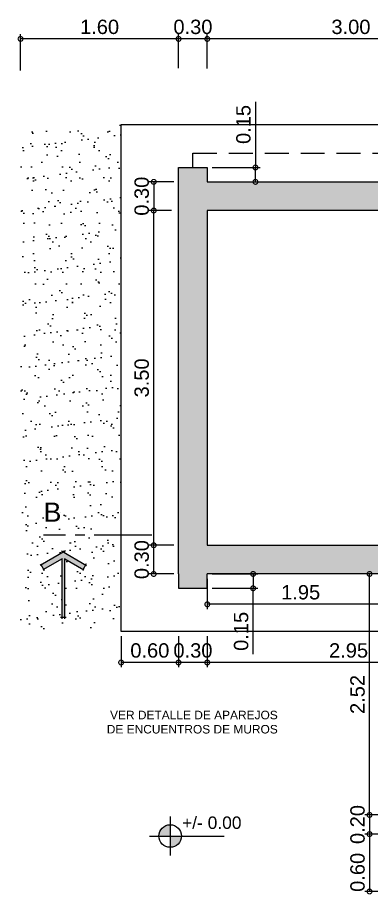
# Model space of a CAD drawing. Header units: millimetres. Extents: x 141 to 456, y -20 to 129.
# Drawn here: x 156.55 to 160.25, y 95.2 to 104.37 of the extents above; entities that cross this region are included whole.
import ezdxf

# ---------------------------------------------------------------- set-up
doc = ezdxf.new("R2010")
doc.units = ezdxf.units.MM
doc.header["$LTSCALE"] = 0.1
doc.header["$MEASUREMENT"] = 0
doc.header["$PDMODE"] = 3
doc.header["$PDSIZE"] = 0.1
doc.linetypes.add('ACAD_ISO04W100', pattern=[30, 24, -3, 0, -3])
doc.linetypes.add('TRAZOS2', pattern=[0.375, 0.25, -0.125])
doc.layers.get('DEFPOINTS').update_dxf_attribs({"color": 1})
for name, color, linetype in [('Cotas', 1, 'Continuous'), ('Cubierta', 7, 'Continuous'), ('ELMER', 2, 'Continuous'), ('Equipamiento', 7, 'Continuous'), ('HATCH', 10, 'Continuous'), ('Muros', 7, 'Continuous'), ('Proyecciones', 1, 'Continuous'), ('Textos', 7, 'Continuous')]:
    doc.layers.add(name, color=color, linetype=linetype)
doc.styles.add('Diego', font='arial.ttf')
doc.styles.get("Standard").update_dxf_attribs({"font": 'arial.ttf'})
doc.dimstyles.new('Cota Diego', dxfattribs={"dimtxt": 0.185, "dimasz": 0.1, "dimexe": 0.05, "dimexo": 0.05, "dimgap": 0.05, "dimtad": 1, "dimdsep": 46, "dimtxsty": 'Standard', "dimblk": 'DOTSMALL', "dimcen": 0.05, "dimclrd": 1, "dimclre": 1, "dimclrt": 1, "dimadec": 0, "dimazin": 0, "dimtfac": 1, "dimtmove": 0, "dimatfit": 3, "dimldrblk": 'DOTSMALL', "dimfxl": 1, "dimlwe": -1, "dimarcsym": 0})

# ---------------------------------------------------------------- blocks, each defined once
blk = doc.blocks.new('SDFGBB')
blk.add_hatch(color=256).paths.add_polyline_path([(-0.3534641503283543, 0.3156360717175644), (-0.4017725409753379, 0.2319634846851111), (-4.396425202673264e-15, 1.463693672897868e-15), (0.401772540975352, 0.2319634846851115), (0.3534641503283679, 0.3156360717175654), (0.02442512495781557, 0.1256653018460636), (0.02442512495781557, 1.177012113515872), (-0.02177106178862687, 1.177012113515872), (-0.02177106178862687, 0.1241329777608655)])
for p, q in [((-0.05096273118419958, 1.177012113515872), (0.04976946438330287, 1.177012113515872)), ((-0.02177106178862687, 1.205286997512445), (-0.02177106178862687, 0.1155884806716472)), ((0.02442512495781557, 1.205286997512445), (0.02442512495781557, 0.1155884806716472)), ((-0.4120017513172343, 0.2142459726516392), (-0.3432349399864592, 0.333353583751034)), ((-0.02177106178862687, 0.1241329777608655), (-0.3695249755971446, 0.3249087935099055)), ((0.02442512495780136, 0.1256653018460554), (0.3695249755971588, 0.3249087935099055)), ((0.4120017513172485, 0.2142459726516392), (0.3432349399864734, 0.333353583751034)), ((0.03732292342441212, -0.0215483998860293), (-0.4178333662441247, 0.2412362064774527)), ((-0.03297260882378339, -0.01903674458029059), (0.4178333662441389, 0.2412362064774527))]:
    blk.add_line(p, q)
blk = doc.blocks.new('_DotSmall')
at = {"color": 0, "linetype": 'ByBlock', "const_width": 0.5}
blk.add_lwpolyline([(-0.0625, 0, 1), (0.0625, 0, 1)], format="xyb", close=True, dxfattribs=at)
blk = doc.blocks.new('*D97')
at = {"color": 1, "linetype": 'Continuous', "transparency": 16777216}
for p, q in [((161.4814563944997, 98.50261728941686), (161.4814563944997, 97.57698961787295)), ((158.5314563944999, 97.90261728941695), (158.5314563944999, 97.57698961787295))]:
    blk.add_line(p, q, dxfattribs=at)
at = {"color": 1, "linetype": 'Continuous', "lineweight": -2, "transparency": 16777216}
blk.add_line((161.4814563944997, 97.62698961787295), (158.5314563944999, 97.62698961787295), dxfattribs=at)
at = {"layer": 'DEFPOINTS', "color": 0, "linetype": 'Continuous', "transparency": 16777216}
for p in [(161.4814563944997, 98.55261728941686), (158.5314563944999, 97.95261728941695), (158.5314563944999, 97.62698961787295)]:
    blk.add_point(p, dxfattribs=at)
at = {"color": 1, "linetype": 'Continuous', "lineweight": -2, "transparency": 16777216, "xscale": 0.1, "yscale": 0.1, "zscale": 0.1, "rotation": 180}
blk.add_blockref('_DotSmall', (158.5314563944999, 97.62698961787295), dxfattribs=at)
at = {"color": 1, "linetype": 'Continuous', "lineweight": -2, "transparency": 16777216, "xscale": 0.1, "yscale": 0.1, "zscale": 0.1}
blk.add_blockref('_DotSmall', (161.4814563944997, 97.62698961787295), dxfattribs=at)
at = {"color": 1, "linetype": 'Continuous', "transparency": 16777216, "insert": (160.0064563944998, 97.75198961787295), "char_height": 0.15, "attachment_point": 5}
blk.add_mtext('2.95', dxfattribs=at)
blk = doc.blocks.new('*D98')
at = {"color": 1, "linetype": 'Continuous', "transparency": 16777216}
for p, q in [((158.2314563944997, 97.90261728941672), (158.2314563944997, 97.57698961787295)), ((158.5314563944999, 97.90261728941672), (158.5314563944999, 97.57698961787295))]:
    blk.add_line(p, q, dxfattribs=at)
at = {"color": 1, "linetype": 'Continuous', "lineweight": -2, "transparency": 16777216}
blk.add_line((158.5314563944999, 97.62698961787295), (158.2314563944997, 97.62698961787295), dxfattribs=at)
at = {"layer": 'DEFPOINTS', "color": 0, "linetype": 'Continuous', "transparency": 16777216}
for p in [(158.2314563944997, 97.95261728941672), (158.5314563944999, 97.95261728941672), (158.2314563944997, 97.62698961787295)]:
    blk.add_point(p, dxfattribs=at)
at = {"color": 1, "linetype": 'Continuous', "lineweight": -2, "transparency": 16777216, "xscale": 0.1, "yscale": 0.1, "zscale": 0.1, "rotation": 180}
blk.add_blockref('_DotSmall', (158.2314563944997, 97.62698961787295), dxfattribs=at)
at = {"color": 1, "linetype": 'Continuous', "lineweight": -2, "transparency": 16777216, "xscale": 0.1, "yscale": 0.1, "zscale": 0.1}
blk.add_blockref('_DotSmall', (158.5314563944999, 97.62698961787295), dxfattribs=at)
at = {"color": 1, "linetype": 'Continuous', "transparency": 16777216, "insert": (158.3814563944998, 97.75198961787295), "char_height": 0.15, "attachment_point": 5}
blk.add_mtext('0.30', dxfattribs=at)
blk = doc.blocks.new('*D99')
at = {"color": 1, "linetype": 'Continuous', "transparency": 16777216}
for p, q in [((158.1814563944997, 98.85261728941687), (157.9220197467455, 98.85261728941687)), ((158.1814563944997, 98.55261728941896), (157.9220197467455, 98.55261728941896))]:
    blk.add_line(p, q, dxfattribs=at)
at = {"color": 1, "linetype": 'Continuous', "lineweight": -2, "transparency": 16777216}
blk.add_line((157.9720197467455, 98.55261728941896), (157.9720197467455, 98.85261728941687), dxfattribs=at)
at = {"layer": 'DEFPOINTS', "color": 0, "linetype": 'Continuous', "transparency": 16777216}
for p in [(157.9720197467455, 98.85261728941687), (158.2314563944997, 98.85261728941687), (158.2314563944997, 98.55261728941896)]:
    blk.add_point(p, dxfattribs=at)
at = {"color": 1, "linetype": 'Continuous', "lineweight": -2, "transparency": 16777216, "xscale": 0.1, "yscale": 0.1, "zscale": 0.1}
for p, rotation in [((157.9720197467455, 98.85261728941687), 90), ((157.9720197467455, 98.55261728941896), 270)]:
    blk.add_blockref('_DotSmall', p, dxfattribs=dict(at, rotation=rotation))
at = {"color": 1, "linetype": 'Continuous', "transparency": 16777216, "insert": (157.847019746745, 98.70261728941672), "char_height": 0.15, "attachment_point": 5, "rotation": 90}
blk.add_mtext('0.30', dxfattribs=at)
blk = doc.blocks.new('*D100')
at = {"color": 1, "linetype": 'Continuous', "transparency": 16777216}
for p, q in [((158.158454300939, 102.3526172894169), (157.9220197467455, 102.3526172894169)), ((158.1814563944997, 98.85261728941687), (157.9220197467455, 98.85261728941687))]:
    blk.add_line(p, q, dxfattribs=at)
at = {"color": 1, "linetype": 'Continuous', "lineweight": -2, "transparency": 16777216}
blk.add_line((157.9720197467455, 98.85261728941687), (157.9720197467455, 102.3526172894169), dxfattribs=at)
at = {"layer": 'DEFPOINTS', "color": 0, "linetype": 'Continuous', "transparency": 16777216}
for p in [(157.9720197467455, 102.3526172894169), (158.208454300939, 102.3526172894169), (158.2314563944997, 98.85261728941687)]:
    blk.add_point(p, dxfattribs=at)
at = {"color": 1, "linetype": 'Continuous', "lineweight": -2, "transparency": 16777216, "xscale": 0.1, "yscale": 0.1, "zscale": 0.1}
for p, rotation in [((157.9720197467455, 102.3526172894169), 90), ((157.9720197467455, 98.85261728941687), 270)]:
    blk.add_blockref('_DotSmall', p, dxfattribs=dict(at, rotation=rotation))
at = {"color": 1, "linetype": 'Continuous', "transparency": 16777216, "insert": (157.8470197467455, 100.6026172894168), "char_height": 0.15, "attachment_point": 5, "rotation": 90}
blk.add_mtext('3.50', dxfattribs=at)
blk = doc.blocks.new('*D101')
at = {"color": 1, "linetype": 'Continuous', "transparency": 16777216}
for p, q in [((158.1814563944997, 102.6526172894171), (157.9220197467455, 102.6526172894171)), ((158.1584543009392, 102.3526172894169), (157.9220197467455, 102.3526172894169))]:
    blk.add_line(p, q, dxfattribs=at)
at = {"color": 1, "linetype": 'Continuous', "lineweight": -2, "transparency": 16777216}
blk.add_line((157.9720197467455, 102.6526172894171), (157.9720197467455, 102.3526172894169), dxfattribs=at)
at = {"layer": 'DEFPOINTS', "color": 0, "linetype": 'Continuous', "transparency": 16777216}
for p in [(158.2314563944997, 102.6526172894171), (157.9720197467455, 102.3526172894169), (158.2084543009392, 102.3526172894169)]:
    blk.add_point(p, dxfattribs=at)
at = {"color": 1, "linetype": 'Continuous', "lineweight": -2, "transparency": 16777216, "xscale": 0.1, "yscale": 0.1, "zscale": 0.1}
for p, rotation in [((157.9720197467455, 102.6526172894171), 90), ((157.9720197467455, 102.3526172894169), 270)]:
    blk.add_blockref('_DotSmall', p, dxfattribs=dict(at, rotation=rotation))
at = {"color": 1, "linetype": 'Continuous', "transparency": 16777216, "insert": (157.847019746745, 102.5026172894169), "char_height": 0.15, "attachment_point": 5, "rotation": 90}
blk.add_mtext('0.30', dxfattribs=at)
blk = doc.blocks.new('*D102')
at = {"color": 1, "linetype": 'Continuous', "transparency": 16777216}
for p, q in [((160.7314563944999, 95.83261728941686), (160.1757889587188, 95.83261728941686)), ((160.8314563944996, 95.2326172894163), (160.1757889587188, 95.2326172894163))]:
    blk.add_line(p, q, dxfattribs=at)
at = {"color": 1, "linetype": 'Continuous', "lineweight": -2, "transparency": 16777216}
blk.add_line((160.2257889587189, 95.83261728941686), (160.2257889587189, 95.2326172894163), dxfattribs=at)
at = {"layer": 'DEFPOINTS', "color": 0, "linetype": 'Continuous', "transparency": 16777216}
for p in [(160.7814563944999, 95.83261728941686), (160.2257889587189, 95.2326172894163), (160.8814563944997, 95.2326172894163)]:
    blk.add_point(p, dxfattribs=at)
at = {"color": 1, "linetype": 'Continuous', "lineweight": -2, "transparency": 16777216, "xscale": 0.1, "yscale": 0.1, "zscale": 0.1}
for p, rotation in [((160.2257889587189, 95.83261728941686), 90), ((160.2257889587189, 95.2326172894163), 270)]:
    blk.add_blockref('_DotSmall', p, dxfattribs=dict(at, rotation=rotation))
at = {"color": 1, "linetype": 'Continuous', "transparency": 16777216, "insert": (160.1007889587183, 95.43261728940469), "char_height": 0.15, "attachment_point": 5, "rotation": 90}
blk.add_mtext('0.60', dxfattribs=at)
blk = doc.blocks.new('*D107')
at = {"color": 1, "linetype": 'Continuous', "transparency": 16777216}
for p, q in [((158.5314563944996, 103.846469207652), (158.5314563944996, 104.1973870365661)), ((161.5314563944996, 103.9475243585286), (161.5314563944996, 104.1973870365661))]:
    blk.add_line(p, q, dxfattribs=at)
at = {"color": 1, "linetype": 'Continuous', "lineweight": -2, "transparency": 16777216}
blk.add_line((161.5314563944996, 104.1473870365661), (158.5314563944996, 104.1473870365661), dxfattribs=at)
at = {"layer": 'DEFPOINTS', "color": 0, "linetype": 'Continuous', "transparency": 16777216}
for p in [(158.5314563944996, 104.1473870365661), (161.5314563944996, 103.8975243585286), (158.5314563944996, 103.796469207652)]:
    blk.add_point(p, dxfattribs=at)
at = {"color": 1, "linetype": 'Continuous', "lineweight": -2, "transparency": 16777216, "xscale": 0.1, "yscale": 0.1, "zscale": 0.1, "rotation": 180}
blk.add_blockref('_DotSmall', (158.5314563944996, 104.1473870365661), dxfattribs=at)
at = {"color": 1, "linetype": 'Continuous', "lineweight": -2, "transparency": 16777216, "xscale": 0.1, "yscale": 0.1, "zscale": 0.1}
blk.add_blockref('_DotSmall', (161.5314563944996, 104.1473870365661), dxfattribs=at)
at = {"color": 1, "linetype": 'Continuous', "transparency": 16777216, "insert": (160.0314563944996, 104.2723870365661), "char_height": 0.15, "attachment_point": 5}
blk.add_mtext('3.00', dxfattribs=at)
blk = doc.blocks.new('*D108')
at = {"color": 1, "linetype": 'Continuous', "transparency": 16777216}
for p, q in [((158.2314563944997, 103.8425796571047), (158.2314563944997, 104.1973870365661)), ((158.5314563944996, 103.8386889101409), (158.5314563944996, 104.1973870365661))]:
    blk.add_line(p, q, dxfattribs=at)
at = {"color": 1, "linetype": 'Continuous', "lineweight": -2, "transparency": 16777216}
blk.add_line((158.5314563944996, 104.1473870365661), (158.2314563944997, 104.1473870365661), dxfattribs=at)
at = {"layer": 'DEFPOINTS', "color": 0, "linetype": 'Continuous', "transparency": 16777216}
for p in [(158.2314563944997, 104.1473870365661), (158.2314563944997, 103.7925796571048), (158.5314563944996, 103.7886889101409)]:
    blk.add_point(p, dxfattribs=at)
at = {"color": 1, "linetype": 'Continuous', "lineweight": -2, "transparency": 16777216, "xscale": 0.1, "yscale": 0.1, "zscale": 0.1, "rotation": 180}
blk.add_blockref('_DotSmall', (158.2314563944997, 104.1473870365661), dxfattribs=at)
at = {"color": 1, "linetype": 'Continuous', "lineweight": -2, "transparency": 16777216, "xscale": 0.1, "yscale": 0.1, "zscale": 0.1}
blk.add_blockref('_DotSmall', (158.5314563944996, 104.1473870365661), dxfattribs=at)
at = {"color": 1, "linetype": 'Continuous', "transparency": 16777216, "insert": (158.3814563944995, 104.2723870365661), "char_height": 0.15, "attachment_point": 5}
blk.add_mtext('0.30', dxfattribs=at)
blk = doc.blocks.new('*D109')
at = {"color": 1, "linetype": 'Continuous', "transparency": 16777216}
for p, q in [((156.5814563944973, 103.817726085999), (156.5814563944973, 104.1973870365661)), ((158.2314563944997, 103.8839703575738), (158.2314563944997, 104.1973870365661))]:
    blk.add_line(p, q, dxfattribs=at)
at = {"color": 1, "linetype": 'Continuous', "lineweight": -2, "transparency": 16777216}
blk.add_line((158.2314563944997, 104.1473870365661), (156.5814563944973, 104.1473870365661), dxfattribs=at)
at = {"layer": 'DEFPOINTS', "color": 0, "linetype": 'Continuous', "transparency": 16777216}
for p in [(156.5814563944973, 104.1473870365661), (158.2314563944997, 103.8339703575738), (156.5814563944973, 103.767726085999)]:
    blk.add_point(p, dxfattribs=at)
at = {"color": 1, "linetype": 'Continuous', "lineweight": -2, "transparency": 16777216, "xscale": 0.1, "yscale": 0.1, "zscale": 0.1, "rotation": 180}
blk.add_blockref('_DotSmall', (156.5814563944973, 104.1473870365661), dxfattribs=at)
at = {"color": 1, "linetype": 'Continuous', "lineweight": -2, "transparency": 16777216, "xscale": 0.1, "yscale": 0.1, "zscale": 0.1}
blk.add_blockref('_DotSmall', (158.2314563944997, 104.1473870365661), dxfattribs=at)
at = {"color": 1, "linetype": 'Continuous', "transparency": 16777216, "insert": (157.4064563944985, 104.2723870365661), "char_height": 0.15, "attachment_point": 5}
blk.add_mtext('1.60', dxfattribs=at)
blk = doc.blocks.new('Nivel Planta')
at = {"layer": 'Cubierta'}
h = blk.add_hatch(color=1, dxfattribs=at)
h.paths.add_polyline_path([(509.8506787172729, 209.4130549533734, 0.4142135623730849), (509.732702954717, 209.2950791908175), (509.8506787172728, 209.2950791908175)])
h.paths.add_polyline_path([(509.9686544798288, 209.2950791908175), (509.8506787172728, 209.2950791908175), (509.8506787172729, 209.1771034282616, 0.4142135623730849)])
at = {"layer": 'Cotas', "color": 1}
for p, q in [((509.8506787172729, 209.4985706624419), (509.8506787172729, 209.0904206998978)), ((509.636122909666, 209.2950791908175), (510.4130989294882, 209.2950791908175))]:
    blk.add_line(p, q, dxfattribs=at)
blk.add_circle((509.8506787172729, 209.2950791908175), 0.1179757625559026, dxfattribs=at)
blk = doc.blocks.new('*D112')
at = {"color": 1, "linetype": 'Continuous', "transparency": 16777216}
for p, q in [((160.4314563944997, 98.55261728941692), (160.1757889587188, 98.55261728941692)), ((160.8314563944997, 96.03261728941679), (160.1757889587188, 96.03261728941679))]:
    blk.add_line(p, q, dxfattribs=at)
at = {"color": 1, "linetype": 'Continuous', "lineweight": -2, "transparency": 16777216}
blk.add_line((160.2257889587189, 96.03261728941679), (160.2257889587189, 98.55261728941692), dxfattribs=at)
at = {"layer": 'DEFPOINTS', "color": 0, "linetype": 'Continuous', "transparency": 16777216}
for p in [(160.2257889587189, 98.55261728941692), (160.4814563944997, 98.55261728941692), (160.8814563944997, 96.03261728941679)]:
    blk.add_point(p, dxfattribs=at)
at = {"color": 1, "linetype": 'Continuous', "lineweight": -2, "transparency": 16777216, "xscale": 0.1, "yscale": 0.1, "zscale": 0.1}
for p, rotation in [((160.2257889587189, 98.55261728941692), 90), ((160.2257889587189, 96.03261728941679), 270)]:
    blk.add_blockref('_DotSmall', p, dxfattribs=dict(at, rotation=rotation))
at = {"color": 1, "linetype": 'Continuous', "transparency": 16777216, "insert": (160.1007889587189, 97.29261728941677), "char_height": 0.15, "attachment_point": 5, "rotation": 90}
blk.add_mtext('2.52', dxfattribs=at)
blk = doc.blocks.new('*D113')
at = {"color": 1, "linetype": 'Continuous', "transparency": 16777216}
for p, q in [((160.8314563944997, 96.03261728941679), (160.1757889587188, 96.03261728941679)), ((160.8314563944996, 95.83261728941677), (160.1757889587188, 95.83261728941677))]:
    blk.add_line(p, q, dxfattribs=at)
at = {"color": 1, "linetype": 'Continuous', "lineweight": -2, "transparency": 16777216}
blk.add_line((160.2257889587189, 96.03261728941679), (160.2257889587189, 95.83261728941677), dxfattribs=at)
at = {"layer": 'DEFPOINTS', "color": 0, "linetype": 'Continuous', "transparency": 16777216}
for p in [(160.8814563944997, 96.03261728941679), (160.2257889587189, 95.83261728941677), (160.8814563944997, 95.83261728941677)]:
    blk.add_point(p, dxfattribs=at)
at = {"color": 1, "linetype": 'Continuous', "lineweight": -2, "transparency": 16777216, "xscale": 0.1, "yscale": 0.1, "zscale": 0.1}
for p, rotation in [((160.2257889587189, 96.03261728941679), 90), ((160.2257889587189, 95.83261728941677), 270)]:
    blk.add_blockref('_DotSmall', p, dxfattribs=dict(at, rotation=rotation))
at = {"color": 1, "linetype": 'Continuous', "transparency": 16777216, "insert": (160.1007889587183, 95.93261728941677), "char_height": 0.15, "attachment_point": 5, "rotation": 90}
blk.add_mtext('0.20', dxfattribs=at)
blk = doc.blocks.new('*D142')
at = {"color": 1, "linetype": 'Continuous', "transparency": 16777216}
for p, q in [((158.5314563944997, 98.50261728941891), (158.5314563944997, 98.18531511102731)), ((160.4814563944997, 98.50261728941686), (160.4814563944997, 98.18531511102731))]:
    blk.add_line(p, q, dxfattribs=at)
at = {"color": 1, "linetype": 'Continuous', "lineweight": -2, "transparency": 16777216}
blk.add_line((160.4814563944997, 98.2353151110273), (158.5314563944997, 98.2353151110273), dxfattribs=at)
at = {"layer": 'DEFPOINTS', "color": 0, "linetype": 'Continuous', "transparency": 16777216}
for p in [(158.5314563944997, 98.5526172894189), (160.4814563944997, 98.55261728941686), (158.5314563944997, 98.2353151110273)]:
    blk.add_point(p, dxfattribs=at)
at = {"color": 1, "linetype": 'Continuous', "lineweight": -2, "transparency": 16777216, "xscale": 0.1, "yscale": 0.1, "zscale": 0.1, "rotation": 180}
blk.add_blockref('_DotSmall', (158.5314563944997, 98.2353151110273), dxfattribs=at)
at = {"color": 1, "linetype": 'Continuous', "lineweight": -2, "transparency": 16777216, "xscale": 0.1, "yscale": 0.1, "zscale": 0.1}
blk.add_blockref('_DotSmall', (160.4814563944997, 98.2353151110273), dxfattribs=at)
at = {"color": 1, "linetype": 'Continuous', "transparency": 16777216, "insert": (159.5064563944997, 98.3603151110273), "char_height": 0.15, "attachment_point": 5}
blk.add_mtext('1.95', dxfattribs=at)
blk = doc.blocks.new('*D143')
at = {"color": 1, "linetype": 'Continuous', "transparency": 16777216}
for p, q in [((158.5814563944997, 98.55261728941896), (159.0600573551114, 98.55261728941896)), ((158.5814563944998, 98.40261728941896), (159.0600573551114, 98.40261728941896))]:
    blk.add_line(p, q, dxfattribs=at)
at = {"color": 1, "linetype": 'Continuous', "lineweight": -2, "transparency": 16777216}
for p in [(159.0100573551114, 98.55261728941896), (159.0100573551114, 97.7151172894168)]:
    blk.add_line(p, (159.0100573551114, 98.40261728941896), dxfattribs=at)
at = {"layer": 'DEFPOINTS', "color": 0, "linetype": 'Continuous', "transparency": 16777216}
for p in [(158.5314563944997, 98.55261728941896), (158.5314563944997, 98.40261728941896), (159.0100573551114, 98.40261728941896)]:
    blk.add_point(p, dxfattribs=at)
at = {"color": 1, "linetype": 'Continuous', "lineweight": -2, "transparency": 16777216, "xscale": 0.1, "yscale": 0.1, "zscale": 0.1}
for p, rotation in [((159.0100573551114, 98.55261728941896), 90), ((159.0100573551114, 98.40261728941896), 270)]:
    blk.add_blockref('_DotSmall', p, dxfattribs=dict(at, rotation=rotation))
at = {"color": 1, "linetype": 'Continuous', "transparency": 16777216, "insert": (158.8850573551114, 97.95261728941672), "char_height": 0.15, "attachment_point": 5, "rotation": 90}
blk.add_mtext('0.15', dxfattribs=at)
blk = doc.blocks.new('*D144')
at = {"color": 1, "linetype": 'Continuous', "transparency": 16777216}
for p, q in [((157.6314563944998, 97.90261728941672), (157.6314563944998, 97.57698961787298)), ((158.2314563944997, 97.90261728941672), (158.2314563944997, 97.57698961787298))]:
    blk.add_line(p, q, dxfattribs=at)
at = {"color": 1, "linetype": 'Continuous', "lineweight": -2, "transparency": 16777216}
blk.add_line((158.2314563944997, 97.62698961787298), (157.6314563944998, 97.62698961787298), dxfattribs=at)
at = {"layer": 'DEFPOINTS', "color": 0, "linetype": 'Continuous', "transparency": 16777216}
for p in [(157.6314563944998, 97.95261728941672), (158.2314563944997, 97.95261728941672), (157.6314563944998, 97.62698961787298)]:
    blk.add_point(p, dxfattribs=at)
at = {"color": 1, "linetype": 'Continuous', "lineweight": -2, "transparency": 16777216, "xscale": 0.1, "yscale": 0.1, "zscale": 0.1, "rotation": 180}
blk.add_blockref('_DotSmall', (157.6314563944998, 97.62698961787298), dxfattribs=at)
at = {"color": 1, "linetype": 'Continuous', "lineweight": -2, "transparency": 16777216, "xscale": 0.1, "yscale": 0.1, "zscale": 0.1}
blk.add_blockref('_DotSmall', (158.2314563944997, 97.62698961787298), dxfattribs=at)
at = {"color": 1, "linetype": 'Continuous', "transparency": 16777216, "insert": (157.9314563944997, 97.75198961787298), "char_height": 0.15, "attachment_point": 5}
blk.add_mtext('0.60', dxfattribs=at)
blk = doc.blocks.new('*D145')
at = {"color": 1, "linetype": 'Continuous', "lineweight": -2, "transparency": 16777216}
for p in [(159.0341780845928, 103.4901172894171), (159.0341780845928, 102.652617289417)]:
    blk.add_line(p, (159.0341780845928, 102.8026172894171), dxfattribs=at)
at = {"color": 1, "linetype": 'Continuous', "transparency": 16777216}
for p, q in [((158.5814563944998, 102.8026172894171), (159.0841780845928, 102.8026172894171)), ((158.5814563944998, 102.652617289417), (159.0841780845928, 102.652617289417))]:
    blk.add_line(p, q, dxfattribs=at)
at = {"layer": 'DEFPOINTS', "color": 0, "linetype": 'Continuous', "transparency": 16777216}
for p in [(158.5314563944997, 102.8026172894171), (159.0341780845928, 102.8026172894171), (158.5314563944997, 102.652617289417)]:
    blk.add_point(p, dxfattribs=at)
at = {"color": 1, "linetype": 'Continuous', "lineweight": -2, "transparency": 16777216, "xscale": 0.1, "yscale": 0.1, "zscale": 0.1}
for p, rotation in [((159.0341780845928, 102.8026172894171), 90), ((159.0341780845928, 102.652617289417), 270)]:
    blk.add_blockref('_DotSmall', p, dxfattribs=dict(at, rotation=rotation))
at = {"color": 1, "linetype": 'Continuous', "transparency": 16777216, "insert": (158.9091780845928, 103.252617289417), "char_height": 0.15, "attachment_point": 5, "rotation": 90}
blk.add_mtext('0.15', dxfattribs=at)

msp = doc.modelspace()

# ---------------------------------------------------------------- hatches: boundary and pattern name
at = {"layer": 'ELMER', "linetype": 'Continuous', "transparency": 33554559}
h = msp.add_hatch(color=10, dxfattribs=at)
h.dxf.hatch_style = 1
edge = h.paths.add_edge_path()
edge.add_line((158.5314563944996, 102.3526172894168), (160.6314563944995, 102.3526172894168))
edge.add_line((160.6314563944995, 102.3526172894168), (160.6314563944995, 102.6526172894168))
edge.add_line((160.6314563944995, 102.6526172894168), (158.5314563944997, 102.652617289417))
edge.add_line((158.5314563944997, 102.652617289417), (158.5314563944997, 102.802617289417))
edge.add_line((158.5314563944997, 102.802617289417), (158.2314563944997, 102.802617289417))
edge.add_line((158.2314563944997, 102.802617289417), (158.2314563944997, 102.652617289417))
edge.add_line((158.2314563944997, 102.652617289417), (158.2314563944997, 100.1866497572312))
edge.add_arc((158.3972220751338, 98.69863667765901), 1.497217815100397, 84.85619192397701, 96.35658041541808, ccw=False)
edge.add_line((158.5314563944996, 100.1898249063405), (158.5314563944996, 102.3526172894168))
edge = h.paths.add_edge_path()
edge.add_arc((158.3972220751338, 98.69863667765901), 1.497217815100399, 84.85619192397697, 96.35658041541815)
edge.add_line((158.2314563944997, 100.1866497572312), (158.2314563944997, 98.5526172894189))
edge.add_line((158.2314563944997, 98.5526172894189), (158.2314563944997, 98.4026172894189))
edge.add_line((158.2314563944997, 98.4026172894189), (158.5314563944997, 98.4026172894189))
edge.add_line((158.5314563944997, 98.4026172894189), (158.5314563944997, 98.5526172894189))
edge.add_line((158.5314563944997, 98.5526172894189), (159.8873024501849, 98.5526172894189))
edge.add_arc((158.3972220751341, 98.6986366776592), 1.497217815100271, 354.403209465585, 359.9999999999923)
edge.add_arc((158.3972220751337, 98.69863667765893), 1.49721781510064, 2.447205046648262e-12, 5.90299291219808)
edge.add_line((159.8865008123264, 98.85261728942662), (158.5314563944996, 98.85261728941681))
edge.add_line((158.5314563944996, 98.85261728941681), (158.5314563944996, 100.1898249063405))
edge = h.paths.add_edge_path()
edge.add_line((160.4814563944999, 98.85261728943091), (159.8865008123264, 98.85261728942662))
edge.add_arc((158.3972220751337, 98.69863667765893), 1.497217815100641, 2.3874235921539366e-12, 5.902992912197988, ccw=False)
edge.add_arc((158.3972220751341, 98.6986366776592), 1.497217815100271, 354.403209465585, 359.9999999999924, ccw=False)
edge.add_line((159.8873024501849, 98.5526172894189), (160.4814563944997, 98.5526172894189))
edge.add_line((160.4814563944997, 98.5526172894189), (160.4814563944999, 98.85261728943091))
h.paths.add_polyline_path([(161.6814563944997, 98.85261728941681), (160.7814563944996, 98.85261728941681), (160.7814563944996, 98.55261728941686), (161.4814563944997, 98.55261728941686), (161.4814563944997, 95.83261728941683), (161.6814563944997, 95.83261728941683)])
h.paths.add_polyline_path([(163.4314563944998, 96.33261728941652), (163.5826287669548, 96.33261728941658), (163.5826287669547, 96.63261728941656), (163.4320425807272, 96.63261728941656), (163.4314563944996, 98.65261728941654), (163.2814563944996, 98.65261728941654), (163.2814563944996, 96.03261728941665), (161.9814563944997, 96.03261728941665), (161.9814563944997, 95.83261728941683), (163.4314563944997, 95.83261728941683)])
h.paths.add_polyline_path([(165.5314563944996, 96.63261728941701), (164.4826287669614, 96.6326172894171), (164.4826287669614, 96.33261728941675), (165.5314563944996, 96.33261728941683)])
h.paths.add_polyline_path([(166.5814563945017, 103.6526172894171), (166.4314563944997, 103.6526172894172), (166.4314563945084, 95.43261728941538), (166.5814563945029, 95.43261728941663)])
h.paths.add_polyline_path([(166.7314563944997, 103.652617289417), (166.5814563945017, 103.6526172894171), (166.5814563945029, 95.43261728941663), (166.7314563945031, 95.43261728941788)])
h.paths.add_polyline_path([(163.4314563944997, 102.352617289417), (164.1314563944998, 102.352617289417), (164.1314563944995, 102.652617289417), (163.0814563944996, 102.652617289417), (163.0814563944998, 102.4526172894169), (163.2814563944996, 102.4526172894169), (163.2814563944996, 99.80261728941709), (162.5314563944996, 99.80261728941709), (162.5314563944996, 99.652617289417), (163.4314563944997, 99.652617289417)])
h.paths.add_polyline_path([(161.7314563945063, 99.85261728941681), (161.6814563945063, 99.85261728941704), (161.6814563945063, 102.4526172894167), (161.8814563944995, 102.4526172894165), (161.8814563945064, 102.6526172894174), (161.6814563945063, 102.652617289417), (161.6814563945063, 103.6526172894168), (161.5314563945137, 103.6526172894168), (161.5314563945064, 99.652617289417), (161.7314563945063, 99.652617289417)])
h.paths.add_polyline_path([(165.5314563944996, 102.652617289417), (164.7314563944997, 102.652617289417), (164.7314563944997, 102.352617289417), (165.5314563944996, 102.352617289417)])
at = {"layer": 'HATCH', "true_color": 0xf26722, "transparency": 33554559}
h = msp.add_hatch(dxfattribs=at)
h.set_pattern_fill('AR-SAND', color=30, scale=0.005)
h.set_pattern_definition([(37.50000000000001, (-29.47340573829365, 77.85519666944042), (-0.008000156479920228, 0.2447066186646712), [0, -0.19304, 0, -0.2159, 0, -0.206375]), (7.499999999999999, (-29.47340573829365, 77.85519666944042), (0.2247616415690013, 0.3584125502841771), [0, -0.10414, 0, -0.17399, 0, -0.06667500000000001]), (327.5, (-29.62961573829364, 77.85519666944042), (0.395496185120729, 0.000718592339272881), [0, -0.0635, 0, -0.2286, 0, -0.29845]), (317.5, (-29.62961573829364, 77.85519666944042), (0.3817782262361486, 0.1114646616286081), [0, -0.03175, 0, -0.14986, 0, -0.17145])])
h.paths.add_polyline_path([(157.6314563944995, 103.2526172894169), (156.5814563945012, 103.2526172894169), (156.5814563945012, 97.95261728941672), (157.6314563944998, 97.95261728941672)])
h.paths.add_polyline_path([(157.0282159558528, 98.78280653396963), (157.2614166389792, 98.64816805679142), (157.2333770181722, 98.59960200892874), (157.0423930218409, 98.7098666706215), (157.0423930218409, 98.09963384065026), (157.0155793867405, 98.09963384065026), (157.0155793867405, 98.71075607690736), (156.8230548935335, 98.59960200892876), (156.7950152727265, 98.64816805679143)], flags=16)
h.paths.add_polyline_path([(156.7511688495703, 98.98991603284279), (157.0375262847681, 98.98991603284276), (157.0375262847681, 99.40205791551669), (156.7511688495703, 99.40205791551674)], flags=24)

# ---------------------------------------------------------------- linework, layer by layer
at = {"layer": 'Cotas', "linetype": 'TRAZOS2', "ltscale": 10, "transparency": 33554559}
msp.add_lwpolyline([(158.3814563944998, 102.802617289417), (158.3814563944998, 102.9526172894172), (161.5314563944996, 102.9526172894172)], dxfattribs=at)
at = {"layer": 'Equipamiento', "color": 2, "transparency": 33554559}
for p, q in [((157.6314563944998, 97.95261728941672), (157.6314563944995, 103.2526172894169)), ((157.6314563944995, 103.2526172894169), (160.6314563944993, 103.2526172894171)), ((160.8814563944996, 97.95261728941672), (157.6314563944998, 97.95261728941672))]:
    msp.add_line(p, q, dxfattribs=at)
at = {"layer": 'Muros', "color": 5, "transparency": 33554559}
for p, q in [((158.2314563944997, 102.652617289417), (158.2314563944997, 102.802617289417)), ((158.2314563944997, 102.802617289417), (158.5314563944997, 102.802617289417)), ((158.5314563944997, 102.802617289417), (158.5314563944997, 102.652617289417)), ((158.2314563944997, 98.5526172894189), (158.2314563944997, 98.4026172894189)), ((158.5314563944997, 98.4026172894189), (158.5314563944997, 98.5526172894189)), ((158.2314563944997, 98.4026172894189), (158.5314563944997, 98.4026172894189))]:
    msp.add_line(p, q, dxfattribs=at)
for points in [[(158.2314563944997, 98.5526172894189), (158.2314563944997, 102.652617289417)], [(158.5314563944997, 102.652617289417), (160.6314563944995, 102.6526172894168), (160.6314563944995, 102.3526172894168), (158.5314563944996, 102.3526172894168), (158.5314563944996, 98.85261728941681), (160.4814563944999, 98.85261728943091), (160.4814563944997, 98.5526172894189)], [(160.4814563944997, 98.5526172894189), (158.5314563944997, 98.5526172894189)]]:
    msp.add_lwpolyline(points, dxfattribs=at)
at = {"layer": 'Proyecciones', "color": 8, "linetype": 'ACAD_ISO04W100', "ltscale": 0.25, "transparency": 33554559}
msp.add_line((157.9512980755328, 98.95865611895682), (156.8219193739253, 98.95865611895682), dxfattribs=at)

# ---------------------------------------------------------------- block references
at = {"layer": 'Cubierta', "color": 1, "transparency": 33554559}
msp.add_blockref('Nivel Planta', (-351.7066745305201, -113.4826879139945), dxfattribs=at)
at = {"layer": 'Textos', "color": 8, "ltscale": 0.01, "transparency": 33554559, "xscale": -0.5804296196057521, "yscale": 0.5804296196057521, "zscale": 0.5804296196057521, "rotation": 180}
msp.add_blockref('SDFGBB', (157.0282159558528, 98.78280653396963), dxfattribs=at)

# ---------------------------------------------------------------- texts
at = {"layer": 'Cubierta', "color": 1, "transparency": 33554559, "insert": (158.2678445892175, 96.01657690366154), "char_height": 0.26, "width": 1.302589294302049, "attachment_point": 1}
msp.add_mtext('{\\H0.5x;+/- 0.00}', dxfattribs=at)
at = {"layer": 'Textos', "color": 8, "ltscale": 0.01, "transparency": 33554559, "insert": (156.8216326967736, 99.29912476408425), "char_height": 0.2, "width": 0.349668871870108, "attachment_point": 1, "style": 'Diego'}
msp.add_mtext('B', dxfattribs=at)
at = {"layer": 'Textos', "color": 1, "transparency": 33554559, "insert": (159.267435143031, 97.12239023193574), "char_height": 0.08918023166584568, "width": 1.801780890117974, "attachment_point": 3}
msp.add_mtext('VER DETALLE DE APAREJOS DE ENCUENTROS DE MUROS ', dxfattribs=at)

# ---------------------------------------------------------------- dimensions: what is measured, and where the dimension line sits
at = {"color": 1, "linetype": 'Continuous', "transparency": 33554559}
dim = msp.add_linear_dim(base=(156.5814563944973, 104.1473870365661), p1=(158.2314563944997, 103.8339703575738), p2=(156.5814563944973, 103.767726085999), text='1.60', dimstyle='Cota Diego', override={"dimtxt": 0.15, "dimzin": 0, "dimtmove": 1, "dimfxl": 0.08}, dxfattribs=at)
dim.commit()
dim.dimension.update_dxf_attribs({"geometry": '*D109', "text_midpoint": (157.4064563944985, 104.2723870365661)})
for base, p1, p2, picture, middle in [((158.2314563944997, 104.1473870365661), (158.5314563944996, 103.7886889101409), (158.2314563944997, 103.7925796571048), '*D108', (158.3814563944995, 104.1473870365661)), ((158.2314563944997, 97.62698961787295), (158.5314563944999, 97.95261728941672), (158.2314563944997, 97.95261728941672), '*D98', (158.3814563944998, 97.62698961787295))]:
    dim = msp.add_linear_dim(base=base, p1=p1, p2=p2, dimstyle='Cota Diego', override={"dimtxt": 0.15, "dimzin": 0, "dimtmove": 1, "dimfxl": 0.08}, dxfattribs=at)
    dim.commit()
    dim.dimension.update_dxf_attribs({"geometry": picture, "text_midpoint": middle, "dimtype": 160})
for base, p1, p2, picture, middle in [((158.5314563944996, 104.1473870365661), (161.5314563944996, 103.8975243585286), (158.5314563944996, 103.796469207652), '*D107', (160.0314563944996, 104.2723870365661)), ((158.5314563944999, 97.62698961787295), (161.4814563944997, 98.55261728941686), (158.5314563944999, 97.95261728941695), '*D97', (160.0064563944998, 97.75198961787295)), ((158.5314563944997, 98.2353151110273), (160.4814563944997, 98.55261728941686), (158.5314563944997, 98.5526172894189), '*D142', (159.5064563944997, 98.3603151110273)), ((157.6314563944998, 97.62698961787298), (158.2314563944997, 97.95261728941672), (157.6314563944998, 97.95261728941672), '*D144', (157.9314563944997, 97.75198961787298))]:
    dim = msp.add_linear_dim(base=base, p1=p1, p2=p2, dimstyle='Cota Diego', override={"dimtxt": 0.15, "dimzin": 0, "dimtmove": 1, "dimfxl": 0.08}, dxfattribs=at)
    dim.commit()
    dim.dimension.update_dxf_attribs({"geometry": picture, "text_midpoint": middle})
for base, p1, p2, picture, middle in [((159.0341780845928, 102.8026172894171), (158.5314563944997, 102.652617289417), (158.5314563944997, 102.802617289417), '*D145', (159.0341780845924, 103.252617289417)), ((157.9720197467455, 102.3526172894169), (158.2314563944997, 102.652617289417), (158.2084543009391, 102.3526172894168), '*D101', (157.972019746745, 102.5026172894169)), ((157.9720197467455, 98.85261728941687), (158.2314563944997, 98.5526172894189), (158.2314563944997, 98.85261728941681), '*D99', (157.972019746745, 98.70261728941672)), ((159.0100573551114, 98.40261728941896), (158.5314563944997, 98.5526172894189), (158.5314563944997, 98.4026172894189), '*D143', (159.010057355111, 97.95261728941672)), ((160.2257889587189, 95.83261728941677), (160.8814563944996, 96.03261728941673), (160.8814563944996, 95.83261728941675), '*D113', (160.2257889587183, 95.93261728941677)), ((160.2257889587189, 95.2326172894163), (160.7814563944999, 95.83261728941683), (160.8814563944996, 95.23261728941627), '*D102', (160.2257889587183, 95.43261728940469))]:
    dim = msp.add_linear_dim(base=base, p1=p1, p2=p2, angle=90, dimstyle='Cota Diego', override={"dimtxt": 0.15, "dimzin": 0, "dimtmove": 1, "dimfxl": 0.08}, dxfattribs=at)
    dim.commit()
    dim.dimension.update_dxf_attribs({"geometry": picture, "text_midpoint": middle, "dimtype": 160})
for base, p1, p2, picture, middle in [((157.9720197467455, 102.3526172894169), (158.2314563944997, 98.85261728941681), (158.2084543009389, 102.3526172894168), '*D100', (157.8470197467455, 100.6026172894168)), ((160.2257889587189, 98.55261728941692), (160.8814563944996, 96.03261728941673), (160.4814563944997, 98.55261728941686), '*D112', (160.1007889587189, 97.29261728941677))]:
    dim = msp.add_linear_dim(base=base, p1=p1, p2=p2, angle=90, dimstyle='Cota Diego', override={"dimtxt": 0.15, "dimzin": 0, "dimtmove": 1, "dimfxl": 0.08}, dxfattribs=at)
    dim.commit()
    dim.dimension.update_dxf_attribs({"geometry": picture, "text_midpoint": middle})

doc.saveas('drawing.dxf')
